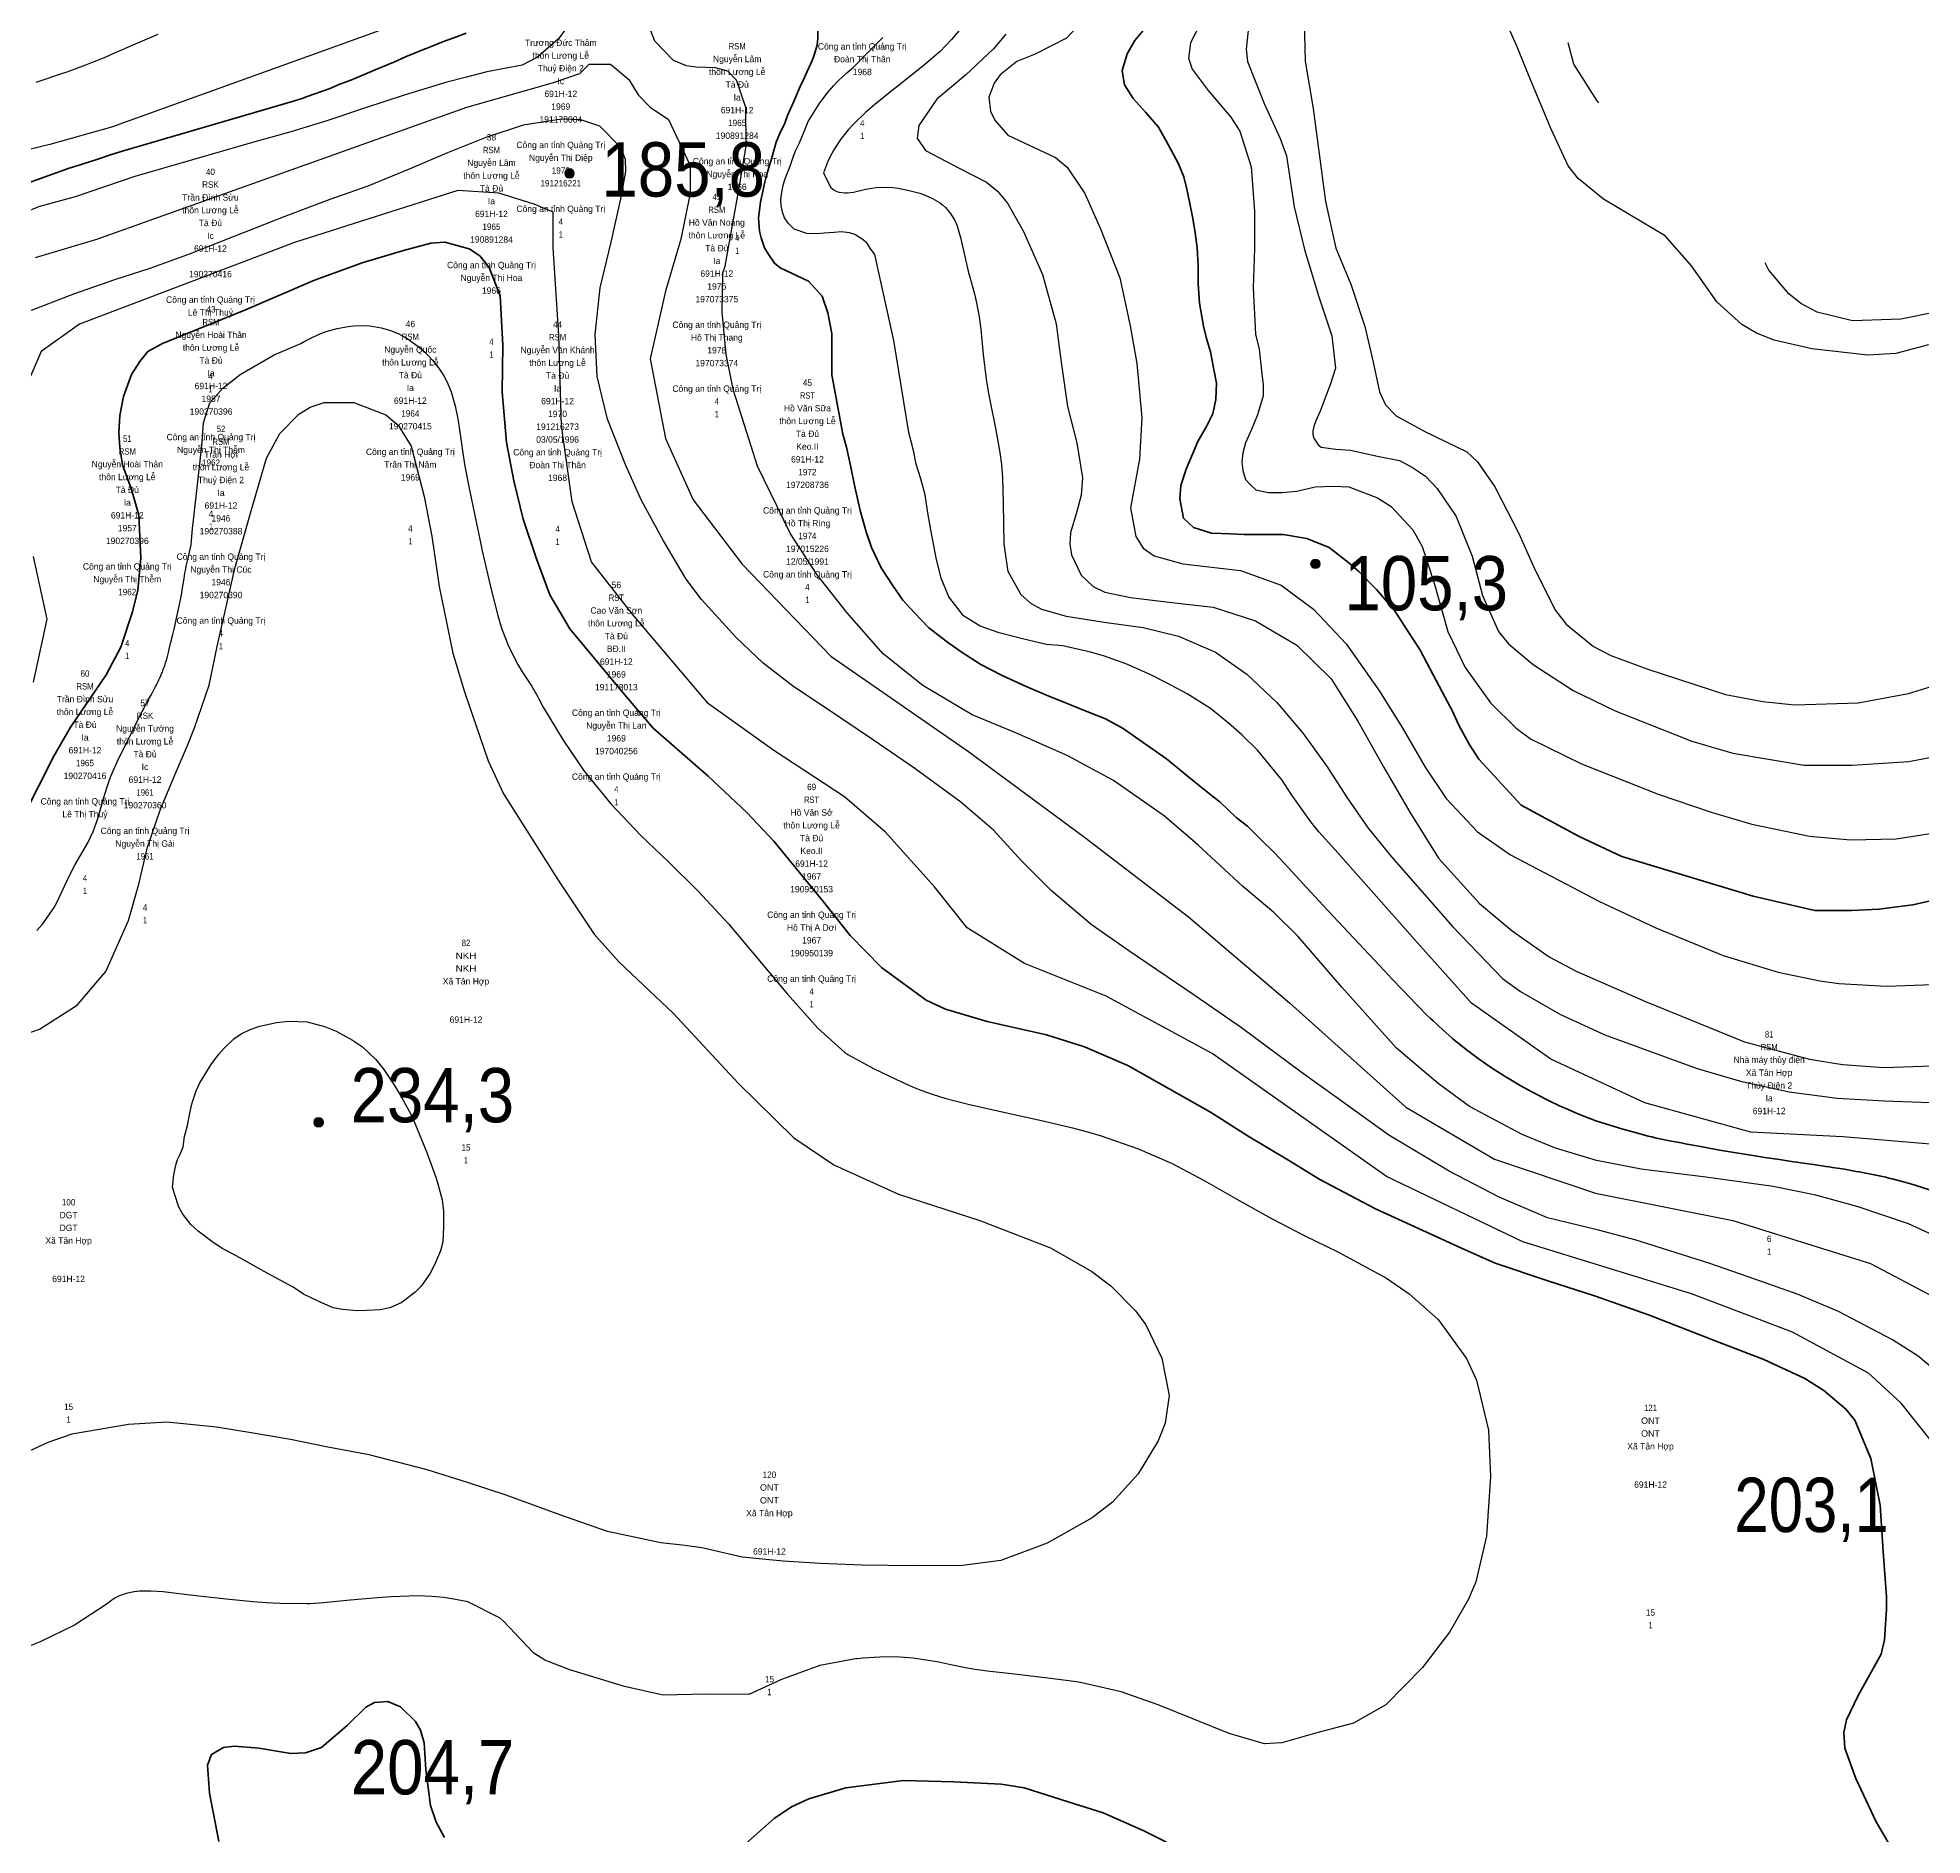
# Model space of a CAD drawing. Header units: metres. Extents: x 549268 to 556659, y 1838059 to 1844558.
# Drawn here: x 555459 to 556049, y 1840632 to 1841195 of the extents above; entities that cross this region are included whole.
import ezdxf
from ezdxf.enums import TextEntityAlignment as Align

# ---------------------------------------------------------------- set-up
doc = ezdxf.new("R2010")
doc.units = ezdxf.units.M
doc.header["$LTSCALE"] = 0.8
for name, color, linetype, lineweight in [('1', 7, 'Continuous', 25), ('2', 7, 'Continuous', 53), ('5', 7, 'Continuous', 13)]:
    doc.layers.add(name, color=color, linetype=linetype, lineweight=lineweight)
doc.layers.add('15', color=7, linetype='Continuous')

msp = doc.modelspace()

# ---------------------------------------------------------------- hatches: boundary and pattern name
at = {"layer": '5'}
for points in [[(555627.22, 1841152.29, 1), (555624.22, 1841152.29, 1)], [(555860.7, 1841030.09, 1), (555857.7, 1841030.09, 1)], [(555548.7, 1840855.3, 1), (555545.7, 1840855.3, 1)]]:
    msp.add_hatch(color=256, dxfattribs=at).paths.add_polyline_path(points)

# ---------------------------------------------------------------- linework, layer by layer
at = {"layer": '1'}
for points in [[(555646.03, 1841219.53), (555642.26, 1841221.19), (555636.37, 1841220.92), (555633.85, 1841219.74), (555631.39, 1841216.98), (555628.91, 1841209.42), (555624.83, 1841197.86), (555622.31, 1841194.36), (555615.72, 1841188.67), (555610.89, 1841186.21), (555599.81, 1841184.07), (555593.09, 1841182.28), (555587.35, 1841180.85), (555573.97, 1841176.81), (555561.92, 1841172.86), (555549.73, 1841168.73), (555538.55, 1841165.35), (555525.82, 1841161.79), (555489.65, 1841151.29), (555470.97, 1841144.99), (555459.52, 1841141.78), (555444.36, 1841135.51)], [(555922.05, 1841192.6), (555912.21, 1841214.57)], [(555855.61, 1841203.94), (555855.99, 1841187.39), (555858.5, 1841172.59), (555860.18, 1841159.94), (555862.37, 1841143.45), (555865.55, 1841128.9), (555870.27, 1841117.64), (555874.68, 1841104.37), (555877.28, 1841093.25), (555879.24, 1841083.97), (555881.15, 1841079.91), (555884.45, 1841076.4), (555893.46, 1841071.47), (555906.62, 1841065.11), (555909.93, 1841061.97), (555915.33, 1841054.23), (555922.87, 1841039.57), (555927.86, 1841028.34), (555934.32, 1841015.49), (555937.72, 1841011.18), (555946.18, 1841004.19), (555951.63, 1841001.36), (555963.21, 1840997.08), (555987.53, 1840989.23), (555999.19, 1840986.97), (556009.14, 1840986.02), (556029.1, 1840986.64), (556044.81, 1840989.48), (556051.63, 1840991.58)], [(555579.29, 1841201.7), (555553.95, 1841192.51), (555482.37, 1841166.72), (555463.08, 1841161.36), (555442.3, 1841156.29)], [(556056.19, 1840818.27), (556044.85, 1840823.53), (556029.11, 1840828.83), (556015.84, 1840832.47), (556002.5, 1840835.22), (555981.38, 1840838.16), (555961.18, 1840840.67), (555947.14, 1840843.34), (555934.38, 1840847.21), (555923.86, 1840851.5), (555907.38, 1840860.25), (555897.59, 1840867.44), (555884.56, 1840878.5), (555867.46, 1840897.57), (555853.68, 1840913.61), (555846.15, 1840920.97), (555836.38, 1840929.19), (555822.35, 1840942.15), (555811.93, 1840951.12), (555796.04, 1840962.3), (555781.72, 1840970.05), (555765.67, 1840977.15), (555751.76, 1840982.86), (555736.28, 1840992), (555723.91, 1841001.97), (555712.54, 1841014.87), (555703.28, 1841026.65), (555694.86, 1841039.52), (555684.56, 1841060.62), (555677.05, 1841084.32), (555674.79, 1841095.6), (555673.46, 1841108.86), (555673.74, 1841121.13), (555674.42, 1841123.26), (555676.5, 1841134.97), (555679.1, 1841149.5), (555681.07, 1841160.87), (555680.9, 1841172.92), (555678.04, 1841181.49), (555675.3, 1841184.29), (555671.42, 1841185.37), (555665.35, 1841185.58), (555662.3, 1841185.98), (555658.3, 1841187.61), (555652.42, 1841193.66), (555650.65, 1841198.26)], [(555784.85, 1841198.35), (555781.26, 1841194.65), (555771.47, 1841189.58), (555765.76, 1841187.28), (555760.57, 1841183.17), (555758.59, 1841180.57), (555757.02, 1841176.19), (555757.53, 1841171.8), (555758.81, 1841168.97), (555762.94, 1841164.24), (555777.86, 1841157.27), (555781.51, 1841154.21), (555787.04, 1841146.04), (555791.87, 1841134.93), (555797.96, 1841119.65), (555801.22, 1841104.56), (555803.34, 1841092.81), (555804.89, 1841075.81), (555804.1, 1841062.83), (555801.36, 1841047.64), (555802.93, 1841038.65), (555805.26, 1841035.04), (555808.76, 1841032.55), (555817.66, 1841030.15), (555835.72, 1841028), (555848.5, 1841023.4), (555858.59, 1841015.93), (555868.83, 1841005.11), (555879.2, 1840990.26), (555886.3, 1840978.9), (555893.55, 1840966.43), (555900.16, 1840956.67), (555909.94, 1840946.22), (555920.27, 1840939.06), (555948.05, 1840924.45), (555965.72, 1840916.18), (555986.77, 1840907.52), (556004.07, 1840902.25), (556017.11, 1840899.58), (556022.99, 1840898.71), (556037.89, 1840897.89), (556052.43, 1840898.39)], [(555825.1, 1841202.85), (555820.07, 1841193.16), (555819.47, 1841188.39), (555820.64, 1841184.89), (555825.57, 1841178.29), (555832.7, 1841169.94), (555835.52, 1841165.48), (555839.1, 1841154.35), (555840.1, 1841140.49), (555840.1, 1841128.88), (555839.66, 1841116.37), (555840.46, 1841101.93), (555841.63, 1841097.33), (555842.39, 1841089.61), (555842.85, 1841086.17), (555842.85, 1841082.72), (555841.01, 1841076.74), (555839.18, 1841072.15), (555837.35, 1841068.01), (555836.43, 1841064.79), (555836.2, 1841062.03), (555836.43, 1841059.28), (555837.35, 1841056.52), (555838.72, 1841054.91), (555840.55, 1841053.3), (555844.45, 1841052.38), (555848.81, 1841052.38), (555853.39, 1841052.84), (555859.12, 1841054.22), (555864.85, 1841054.45), (555869.66, 1841054.22), (555878.58, 1841050.75), (555882.87, 1841048.09), (555889.7, 1841040.76), (555892.58, 1841035.49), (555896.4, 1841024.02), (555900.64, 1841008.92), (555906.06, 1840997.61), (555913.95, 1840986.62), (555921.98, 1840978.64), (555926.51, 1840975.28), (555942.51, 1840967.47), (555966.48, 1840958), (555983.02, 1840952.35), (555995.8, 1840948.59), (556013.85, 1840944.83), (556026.63, 1840943.7), (556040.92, 1840944.04), (556053.72, 1840946)], [(555838.33, 1841199.05), (555837.56, 1841191.21), (555837.93, 1841187.35), (555843.18, 1841174.19), (555848.13, 1841163.24), (555850.11, 1841157.77), (555852.5, 1841141.86), (555855.82, 1841128.45), (555860.3, 1841113.66), (555864.3, 1841101.46), (555865.43, 1841091.37), (555863.92, 1841086.44), (555860.72, 1841077.89), (555859.35, 1841074.9), (555858.66, 1841073.07), (555858.43, 1841071.69), (555858.43, 1841070.54), (555858.66, 1841069.39), (555860.04, 1841067.32), (555860.95, 1841066.63), (555865.54, 1841065.94), (555870.12, 1841065.71), (555878.14, 1841063.87), (555885.48, 1841062.49), (555889.6, 1841060.2), (555893.63, 1841057.51), (555897.34, 1841053.65), (555903.28, 1841044.94), (555908.29, 1841032.45), (555911.46, 1841020.15), (555916.45, 1841008.92), (555919.62, 1841005.1), (555927.33, 1840998.61), (555939.88, 1840990.48), (555953.04, 1840984.12), (555977.01, 1840974.55), (555989.79, 1840970.79), (556012.17, 1840967.07), (556027.22, 1840967.07), (556044.9, 1840968.2), (556056.37, 1840970.44)], [(555458.85, 1841180.83), (555467.74, 1841183.89), (555468.14, 1841184.02), (555469.38, 1841184.43), (555470.2, 1841184.72), (555471.85, 1841185.31), (555472.67, 1841185.61), (555474.3, 1841186.23), (555475.92, 1841186.87), (555477, 1841187.31), (555479.15, 1841188.2), (555480.35, 1841188.71), (555482.74, 1841189.75), (555487.53, 1841191.84), (555489.93, 1841192.87), (555496.98, 1841195.82)], [(555995.49, 1840852.21), (555962.29, 1840861.43), (555932.84, 1840875.11), (555908.01, 1840892.6), (555891.99, 1840910.55), (555865.37, 1840940.59), (555860.28, 1840946.21), (555857.77, 1840949.37), (555851.58, 1840958.06), (555848.76, 1840962.44), (555841.08, 1840971.78), (555836.11, 1840976.57), (555831.99, 1840980.22), (555826.35, 1840984.79), (555819.02, 1840989.41), (555812.54, 1840992.89), (555807.9, 1840995.21), (555800.17, 1840998.66), (555792.82, 1841001.32), (555788.75, 1841002.46), (555780.1, 1841004.39), (555775.01, 1841004.83), (555767.49, 1841006.63), (555760.25, 1841008.47), (555754.23, 1841010.61), (555749.05, 1841013.84), (555744.48, 1841019.81), (555742.03, 1841025.64), (555740.48, 1841032.01), (555738.77, 1841040.73), (555737.92, 1841046.07), (555737.03, 1841051.69), (555735.67, 1841056.69), (555734.22, 1841061.25), (555733.37, 1841065.61), (555731.93, 1841071.16), (555727.24, 1841100.01), (555721.3, 1841126.93), (555719.87, 1841128.88), (555718.8, 1841130.56), (555717.31, 1841131.71), (555715.08, 1841133.17), (555713.36, 1841133.66), (555710.71, 1841134.04), (555708.53, 1841133.77), (555705.47, 1841133.62), (555703.21, 1841133.42), (555700.04, 1841133.5), (555696.01, 1841134.81), (555694.12, 1841136.7), (555693.04, 1841138.38), (555692.34, 1841140.19), (555692, 1841142.27), (555691.85, 1841144.07), (555692.04, 1841145.75), (555692.55, 1841148.58), (555693.11, 1841150.38), (555694.2, 1841153.04), (555694.8, 1841154.54), (555695.78, 1841157.42), (555696.41, 1841159.32), (555697.68, 1841161.84), (555698.4, 1841163.67), (555699.55, 1841166.42), (555700.47, 1841168.51), (555702.5, 1841171.84), (555704.07, 1841174.4), (555705.23, 1841175.89), (555706.38, 1841177.37), (555708.31, 1841179.67), (555709.84, 1841181.28), (555712.52, 1841183.82), (555714.59, 1841185.58), (555718.02, 1841189.09), (555721.8, 1841192.88), (555723.76, 1841194.86)], [(555747.64, 1841196.97), (555745.27, 1841194.19), (555741.69, 1841190.49), (555739.79, 1841188.74), (555736.8, 1841186.24), (555728.05, 1841179.33), (555727.21, 1841178.66), (555721.31, 1841173.84), (555718.42, 1841171.33), (555714.68, 1841167.79), (555712.93, 1841165.91), (555710.53, 1841162.92), (555708.45, 1841159.67), (555707.25, 1841157.37), (555706.52, 1841155.79), (555705.25, 1841152.5), (555707.44, 1841147.95), (555708.23, 1841147.29), (555709.35, 1841146.67), (555710.15, 1841146.42), (555711.86, 1841146.21), (555712.75, 1841146.24), (555714.61, 1841146.47), (555718.45, 1841147.31), (555720.36, 1841147.69), (555721.71, 1841147.88), (555724.35, 1841148.02), (555726.92, 1841147.88), (555728.62, 1841147.66), (555732.02, 1841146.98), (555735.37, 1841146.06), (555737.01, 1841145.49), (555739.36, 1841144.46), (555741.51, 1841143.19), (555742.49, 1841142.45), (555743.4, 1841141.61), (555744.99, 1841139.71), (555746.29, 1841137.51)], [(555762.24, 1841195.91), (555758.39, 1841191.25), (555749.67, 1841183.05), (555740.74, 1841175.57), (555735.02, 1841167.3), (555734.53, 1841163.27), (555737.1, 1841159.47), (555747.66, 1841153.96), (555756.22, 1841149.54), (555759.67, 1841146.74), (555762.78, 1841142.99), (555767.78, 1841134.11), (555773.77, 1841120.64), (555778.04, 1841105.26)], [(556051.05, 1841098.62), (556040.84, 1841095.92), (556032.1, 1841095.41), (556014.52, 1841097.43), (556002.76, 1841100.11), (555997.22, 1841102.32), (555992.66, 1841104.99), (555984.82, 1841112.1), (555976.92, 1841123.39), (555968.65, 1841132.8), (555949.31, 1841144.22), (555941.39, 1841150.68), (555938.27, 1841154.64), (555932.97, 1841166.11), (555926.56, 1841181.32), (555922.05, 1841192.6)], [(555947.9, 1841174.36), (555947.35, 1841175.01), (555940.09, 1841186.5), (555938.29, 1841193.11)], [(555458.6, 1841125.97), (555477.75, 1841131.73), (555593.57, 1841173.01), (555620.38, 1841180.69), (555628.99, 1841183.57), (555631.86, 1841186.45), (555638.57, 1841186.45), (555644.31, 1841181.65), (555647.18, 1841176.85), (555651.01, 1841173.01), (555656.75, 1841169.17), (555663.45, 1841154.77), (555663.45, 1841146.13), (555660.58, 1841131.73), (555655.8, 1841115.41), (555651.01, 1841094.29), (555655.8, 1841069.33), (555664.41, 1841050.13), (555679.73, 1841029.97), (555707.49, 1841001.17), (555750.57, 1840971.41), (555786.94, 1840944.53), (555819.49, 1840919.58), (555851.08, 1840892.7), (555887.45, 1840860.05), (555915.22, 1840843.73), (555946.81, 1840833.17), (555989.88, 1840824.53), (556032.96, 1840811.09), (556053.06, 1840800.53)], [(556061.64, 1840770.59), (556047.87, 1840782.11), (556039.83, 1840787.28), (556022.88, 1840796.07), (556010.31, 1840801.37), (555996.73, 1840806.21), (555982.61, 1840811.16), (555959.6, 1840818.47), (555947.8, 1840821.56), (555931.86, 1840825.43), (555916.7, 1840831.85), (555901, 1840839.98), (555882.12, 1840851.27), (555865.83, 1840863.03), (555854.73, 1840870.96), (555836.09, 1840884.92), (555821.58, 1840894.94), (555800.81, 1840909.02), (555788.97, 1840917.22), (555776.52, 1840927.82), (555767.19, 1840937.18), (555758.38, 1840946.78), (555748.24, 1840955.52), (555733.85, 1840966.08), (555720.89, 1840974.86), (555710.6, 1840981.82), (555695.56, 1840991.96), (555686.31, 1840999.04), (555677.84, 1841007.08), (555667, 1841018.91), (555662.22, 1841025.31), (555655.12, 1841037.28), (555648.25, 1841049.92), (555643.32, 1841060.9), (555637.57, 1841075.33), (555634.39, 1841088.74), (555633.78, 1841101.84), (555635.34, 1841116.48), (555638.75, 1841130.79), (555641.99, 1841145.24), (555643.4, 1841152.96), (555643.25, 1841156.61), (555641.82, 1841160.45), (555635.24, 1841167.05), (555629.23, 1841169.05), (555623.21, 1841169.25), (555611.21, 1841167.35), (555599.54, 1841163.52), (555587.52, 1841158.7), (555575.54, 1841153.57), (555562.62, 1841148.33), (555550.68, 1841144.15), (555536.58, 1841138.83), (555520.95, 1841132.61), (555506.97, 1841127.07), (555494.35, 1841122.57), (555483.28, 1841118.98), (555470.48, 1841114.49), (555455.38, 1841108.63)], [(555793.67, 1840894.78), (555768.1, 1840905.04), (555750.2, 1840916.15), (555739.97, 1840928.97), (555724.63, 1840946.07), (555711.84, 1840957.18), (555689.68, 1840971.71), (555669.23, 1840986.24), (555645.36, 1841014.45), (555632.57, 1841030.69), (555626.61, 1841049.5), (555623.2, 1841073.43), (555622.34, 1841101.64), (555620.64, 1841128.99), (555620.65, 1841140.11), (555614.68, 1841142.67), (555603.6, 1841146.09), (555590.82, 1841146.95), (555539.67, 1841130.71), (555472.33, 1841105.06), (555460.4, 1841096.52), (555456.99, 1841088.82)], [(555746.29, 1841137.51), (555747.01, 1841135.89), (555747.42, 1841134.73), (555748.12, 1841132.27), (555750.47, 1841121.73), (555750.94, 1841120.25), (555752.49, 1841114.6), (555753.12, 1841111.74), (555753.9, 1841107.42), (555754.43, 1841103.5), (555755.24, 1841095.63), (555756.15, 1841087.91), (555756.74, 1841084.07), (555757.45, 1841080.23), (555759.05, 1841072.57), (555760.45, 1841064.99), (555760.94, 1841061.17), (555761.24, 1841057.17), (555761.45, 1841049.12), (555761.62, 1841036.36), (555762.77, 1841028.32), (555762.92, 1841027.76), (555766.94, 1841020.54), (555770.04, 1841017.78), (555773.49, 1841015.89), (555781.14, 1841013.7), (555793.08, 1841011.83), (555805.23, 1841010.18), (555816.36, 1841007.5), (555827.88, 1841002.48), (555837.68, 1840995.56), (555847.1, 1840986.69), (555847.84, 1840985.9), (555855.36, 1840977.04), (555862.83, 1840966.61), (555869.15, 1840956.84), (555875.73, 1840947.32), (555882.95, 1840938.42), (555902.24, 1840916.52), (555917.73, 1840900.37), (555923.39, 1840896.2), (555935.7, 1840889.19), (555949.72, 1840882.69), (555978.65, 1840872.15), (555992.18, 1840868.22), (556007.47, 1840864.81), (556022.53, 1840862.91), (556037.3, 1840862.06), (556051.75, 1840861.53)], [(556125.53, 1841134.17), (556112.56, 1841131.75), (556096.4, 1841128.07), (556083.41, 1841122.71), (556073.12, 1841117.99), (556059.24, 1841110.83), (556053.81, 1841108.93), (556042.45, 1841106.64), (556027.27, 1841106.16), (556016.18, 1841108.91), (556011.16, 1841111.58), (556007.37, 1841114.59), (556001.11, 1841122), (555999.99, 1841124.26)], [(555490.08, 1840980.18), (555493.86, 1840987.55), (555494.67, 1840988.91), (555495.07, 1840989.6), (555495.65, 1840990.64), (555496.2, 1840991.68), (555496.47, 1840992.21), (555496.99, 1840993.26), (555497.24, 1840993.79), (555497.61, 1840994.6), (555498.07, 1840995.68), (555498.29, 1840996.22), (555498.6, 1840997.04), (555499.04, 1840998.28), (555499.3, 1840999.08), (555499.46, 1840999.61), (555499.77, 1841000.68), (555500.19, 1841002.3), (555500.46, 1841003.39), (555500.98, 1841005.57), (555501.58, 1841008.02), (555501.9, 1841009.24), (555502.01, 1841009.64), (555504.31, 1841020.29), (555504.51, 1841021.84), (555504.61, 1841022.61), (555504.79, 1841023.76), (555505.07, 1841025.49), (555505.38, 1841027.21), (555505.54, 1841028.06), (555505.9, 1841029.77), (555506.09, 1841030.62), (555506.38, 1841031.9), (555506.51, 1841032.44), (555507.33, 1841036.02), (555507.71, 1841041.19), (555508.03, 1841043.75), (555510.63, 1841067.08), (555511.2, 1841074.22), (555513.19, 1841080.52), (555517.19, 1841085.09), (555522.6, 1841089.38), (555533.3, 1841095.55), (555541.67, 1841099.03), (555542.89, 1841099.76), (555545.35, 1841101.07), (555547.87, 1841102.16), (555549.57, 1841102.78), (555553.06, 1841103.76), (555556.4, 1841104.37), (555558.09, 1841104.55), (555560.65, 1841104.65), (555563.21, 1841104.54), (555564.49, 1841104.39), (555566.81, 1841103.97), (555567.95, 1841103.68), (555569.65, 1841103.16), (555572.1, 1841102.16), (555574.43, 1841100.92), (555575.53, 1841100.21), (555576.07, 1841099.83), (555578.23, 1841098.21), (555580.4, 1841096.34), (555581.41, 1841095.37), (555582.84, 1841093.86), (555584.76, 1841091.48), (555586.4, 1841088.93), (555587.12, 1841087.6), (555587.69, 1841086.4), (555588.67, 1841083.9), (555589.47, 1841081.32), (555589.93, 1841079.56), (555590.66, 1841076.01), (555591.08, 1841073.49), (555591.79, 1841068.46), (555592.32, 1841064.69), (555592.97, 1841060.69), (555594.51, 1841052.71), (555597.03, 1841040.79), (555597.13, 1841040.32), (555598.38, 1841034.19), (555601.2, 1841022.02), (555603.25, 1841013.96), (555604.48, 1841009.98), (555605.75, 1841006.51), (555606.47, 1841004.8), (555607.63, 1841002.27), (555609.58, 1840998.6), (555610.95, 1840996.34), (555613.8, 1840991.89), (555615.8, 1840988.48), (555616.14, 1840987.84), (555617.53, 1840985.22), (555623.75, 1840974.87), (555630.29, 1840965.2), (555638.66, 1840954.97), (555648.05, 1840945.03), (555656.8, 1840936.69), (555665.94, 1840927.8), (555675.53, 1840917.43), (555683.11, 1840908.36)], [(555778.04, 1841105.26), (555779.54, 1841093.98), (555781.63, 1841079.29), (555784.54, 1841067.93), (555786.27, 1841057.03), (555785.87, 1841051.6), (555784.48, 1841046.52), (555782.57, 1841039.75), (555782.3, 1841036.3), (555782.81, 1841032.9), (555785.91, 1841026.58), (555789.66, 1841023), (555793.27, 1841021.21), (555801.31, 1841019.52), (555814.24, 1841018.01), (555827.17, 1841016.51), (555840.47, 1841012.26), (555853.37, 1841004.6), (555864.13, 1840994.14), (555872.47, 1840980.84), (555880.53, 1840966.52), (555888.71, 1840952.36), (555897.74, 1840938.03), (555910.54, 1840923.78), (555920.77, 1840915.21), (555932.34, 1840907.09), (555940.77, 1840902.61), (555962.53, 1840893.16), (555993.48, 1840880.54), (556013.8, 1840875.05), (556024.18, 1840873.41), (556037.14, 1840872.43), (556058.56, 1840873.18)], [(555447.86, 1840880.25), (555459.89, 1840884.51), (555471.68, 1840891.99), (555480.59, 1840902.53), (555487.73, 1840918.45), (555490.89, 1840929.85), (555493.66, 1840941.38), (555497.71, 1840953.27), (555502.64, 1840964.99), (555506.12, 1840973.28), (555508.34, 1840978.82), (555512.97, 1840992.12), (555515.47, 1841004.19), (555520.97, 1841028.65), (555525.86, 1841045.97), (555530.87, 1841063.12), (555535.06, 1841070.87), (555540.98, 1841076.97), (555544.59, 1841079.12), (555548.93, 1841080.54), (555558.23, 1841080.62), (555568.19, 1841076.78), (555572.15, 1841073.46), (555576.22, 1841066.93), (555580.25, 1841051.22), (555582.68, 1841038.8), (555584.96, 1841023.02), (555589.22, 1841002.17), (555592.85, 1840990.06), (555600.31, 1840968.44), (555605.04, 1840958.11), (555622.14, 1840931.11), (555633.42, 1840914.22), (555641.17, 1840905.53), (555658.23, 1840889.38), (555678.53, 1840867.6), (555695.94, 1840850.5), (555708.51, 1840842.03), (555728.74, 1840832.82), (555754.16, 1840824.54), (555776.25, 1840816.07), (555789.24, 1840808.64), (555795.2, 1840804.08), (555802.87, 1840796.3), (555806.07, 1840791.89), (555811.1, 1840781.53), (555813.46, 1840769.81), (555812.16, 1840761.17), (555810.01, 1840755.59), (555803.67, 1840745.28), (555795.66, 1840736.46), (555789.36, 1840731.55), (555775.24, 1840723.62), (555760.7, 1840718.13), (555748.7, 1840716.62), (555733.39, 1840716.5), (555717.36, 1840716.69), (555704.3, 1840717.26), (555692.56, 1840717.99), (555679.81, 1840719.16), (555667.11, 1840722.15), (555661.95, 1840722.89), (555654.31, 1840723.69), (555637.62, 1840727.2), (555623.01, 1840732.32), (555605.95, 1840738.65), (555593.79, 1840742.57), (555581.15, 1840746.52), (555563.06, 1840751.27), (555550.05, 1840753.65), (555538.38, 1840756.01), (555526.77, 1840758), (555515.25, 1840759.91), (555499.72, 1840761.45), (555487.68, 1840760.69), (555470.01, 1840757.68), (555462.41, 1840755.15), (555447.83, 1840748.27)], [(555457.84, 1841032.41), (555462.11, 1841012.75), (555457.84, 1840993.09)], [(555458.98, 1840915.29), (555460.75, 1840917.36), (555461.86, 1840918.8), (555463.94, 1840921.77), (555464.65, 1840922.89), (555466.02, 1840925.64), (555469.26, 1840932.56), (555471.02, 1840935.95), (555474.94, 1840942.81), (555476.65, 1840946.34), (555477.98, 1840950.04), (555480.15, 1840957.67), (555481.34, 1840961.28), (555482.22, 1840963.66), (555484.21, 1840968.31), (555489.58, 1840979.12), (555490.08, 1840980.18)], [(555683.11, 1840908.36), (555694, 1840895.4), (555703.43, 1840884.75), (555711.9, 1840877.11), (555712.85, 1840876.55), (555717.41, 1840874.02), (555720.92, 1840872.15), (555728.07, 1840868.67), (555733.1, 1840866.43), (555735.65, 1840865.39), (555739.53, 1840863.98), (555743.15, 1840862.87), (555750.51, 1840861), (555762.09, 1840858.4), (555774.37, 1840855.64), (555783.11, 1840853.56), (555787.46, 1840852.43), (555789.27, 1840851.93), (555792.13, 1840851.09), (555803.49, 1840847.14), (555814.1, 1840842.57), (555824.41, 1840837.11), (555835.37, 1840830.8), (555845.45, 1840825.24), (555855.89, 1840819.83), (555866.24, 1840814.82), (555881.44, 1840806.51), (555888.53, 1840801.6), (555897.62, 1840793.62), (555906.45, 1840781.34), (555909.57, 1840774.62), (555913.38, 1840758.94), (555913.97, 1840744.41), (555912.73, 1840725.79), (555909.38, 1840711.49), (555907.09, 1840706.03), (555901.12, 1840695.77), (555892.74, 1840684.65), (555881.22, 1840672.96), (555871.13, 1840667.3), (555859.68, 1840664.21), (555848.71, 1840661.15), (555843.26, 1840660.76), (555832.17, 1840664.01), (555821.3, 1840668.39), (555809.93, 1840672.99), (555798.41, 1840677.07), (555786.13, 1840679.93), (555784.37, 1840680.21), (555775.43, 1840681.38), (555764.08, 1840682.68), (555756.5, 1840683.5), (555752.72, 1840684.03), (555750.17, 1840684.48), (555745.09, 1840685.52), (555741.27, 1840686.31), (555735.96, 1840687.23), (555733.29, 1840687.58), (555729.27, 1840687.91), (555725.39, 1840687.99), (555722.81, 1840687.93), (555717.65, 1840687.6), (555715.78, 1840687.42), (555715.27, 1840687.36), (555704.08, 1840685.28), (555692.12, 1840680.95), (555681.83, 1840676.22), (555668.3, 1840676.3), (555655.04, 1840676.05), (555642.91, 1840678.75), (555625.79, 1840683.91), (555617.97, 1840686.95), (555614.52, 1840689.14), (555604.99, 1840699.29), (555604.02, 1840700.13), (555593.93, 1840705.23), (555588.91, 1840706.19), (555586.39, 1840706.55), (555582.59, 1840706.91), (555578.38, 1840707.06), (555575.57, 1840707.05), (555569.94, 1840706.82), (555565.65, 1840706.53), (555557.09, 1840705.75), (555548.75, 1840704.9), (555544.57, 1840704.63), (555544.09, 1840704.61), (555543.63, 1840704.59), (555535.04, 1840704.67), (555530.75, 1840704.89), (555526.6, 1840705.22), (555518.3, 1840706.07), (555506.03, 1840707.39), (555498.51, 1840708.36), (555494.67, 1840708.62), (555491.18, 1840708.56), (555489.44, 1840708.38), (555486.92, 1840707.85), (555484.53, 1840706.96), (555483.42, 1840706.36), (555482.44, 1840705.71)], [(556052.79, 1840754.6), (556042.56, 1840767.42), (556032.33, 1840776.82), (556008.47, 1840789.64), (555976.93, 1840801.61), (555924.08, 1840817.85), (555881.46, 1840838.37), (555826.91, 1840876.83), (555793.67, 1840894.78)], [(556052.92, 1840848.33), (556024.28, 1840850.81), (555995.49, 1840852.21)], [(555482.44, 1840705.71), (555481.06, 1840704.57), (555470.8, 1840697.91), (555460.07, 1840692.67), (555447.48, 1840687.69), (555436.28, 1840684.61), (555421.72, 1840683.81), (555413.8, 1840682.4), (555410.25, 1840680.76), (555407.11, 1840678.21), (555402.42, 1840671.36), (555398.33, 1840658.83), (555397.97, 1840657.11), (555397.49, 1840654.59), (555395.73, 1840643.33), (555394.77, 1840635.68), (555394.39, 1840631.84)]]:
    msp.add_lwpolyline(points, dxfattribs=at)
msp.add_lwpolyline([(555504.76, 1840847.62), (555505.19, 1840850.82), (555506.16, 1840854.29), (555507.01, 1840858.7), (555507.6, 1840861.45), (555508.92, 1840865.15), (555510.01, 1840867.68), (555512.21, 1840871.22), (555513.55, 1840873.4), (555515.99, 1840876.59), (555517.64, 1840878.52), (555520.69, 1840881.41), (555522.95, 1840883.04), (555525.83, 1840884.38), (555528.84, 1840885.45), (555534.04, 1840886.52), (555537.89, 1840886.93), (555543.64, 1840886.74), (555549.09, 1840885.27), (555552.71, 1840883.84), (555557.77, 1840880.98), (555560.9, 1840878.92), (555565.14, 1840875), (555567.57, 1840871.79), (555571, 1840866.81), (555573.11, 1840863.17), (555576.13, 1840857.66), (555577.05, 1840855.78), (555579.45, 1840849.9), (555581.04, 1840845.81), (555584.01, 1840837.81), (555584.53, 1840836.07), (555585.87, 1840831), (555586.24, 1840827.52), (555586.32, 1840822.56), (555586.09, 1840817.86), (555585.31, 1840815.08), (555583.5, 1840810.74), (555581.97, 1840807.87), (555579.34, 1840803.99), (555577.39, 1840802.11), (555574.19, 1840799.68), (555573.05, 1840798.86), (555569.45, 1840797.24), (555566.48, 1840796.65), (555562.22, 1840796.37), (555559.28, 1840796.27), (555554.73, 1840796.71), (555551.8, 1840797.28), (555547.24, 1840799.25), (555542.45, 1840801.57), (555539.21, 1840803.72), (555533.86, 1840806.63), (555530.16, 1840808.62), (555524.39, 1840811.86), (555520.47, 1840814.02), (555516.99, 1840815.84), (555513.74, 1840817.99), (555509.5, 1840821.24), (555507.22, 1840823.33), (555504.68, 1840826.61), (555503.44, 1840828.74), (555502.17, 1840832.58), (555501.47, 1840834.97), (555501.91, 1840838.84), (555502.56, 1840841.89), (555503.08, 1840843.67), (555503.82, 1840845.3)], close=True, dxfattribs=at)
at = {"layer": '2'}
for points in [[(555593.4, 1841196.21), (555589.56, 1841194.7), (555586.31, 1841193.59), (555582.78, 1841192.12), (555579.55, 1841190.85), (555574.44, 1841188.79), (555570.71, 1841187.06), (555564.93, 1841184.68), (555561.25, 1841183.19), (555557.28, 1841181.51), (555553.89, 1841180.22), (555550.52, 1841178.77), (555543.57, 1841176.32), (555541.76, 1841175.62), (555536.13, 1841173.97), (555485.41, 1841159.18), (555481.75, 1841157.95), (555478.11, 1841156.75), (555477.12, 1841156.43), (555476.13, 1841156.11), (555472.6, 1841155.01), (555469.18, 1841153.96), (555420.73, 1841136.52)], [(555953.41, 1840853.77), (555950, 1840854.8), (555946.66, 1840855.91), (555945.71, 1840856.26), (555944.75, 1840856.62), (555941.15, 1840858.05), (555937.53, 1840859.61), (555936.54, 1840860.06), (555935.56, 1840860.51), (555932.1, 1840862.18), (555928.67, 1840863.94), (555927.71, 1840864.45), (555926.75, 1840864.96), (555923.26, 1840866.87), (555919.8, 1840868.87), (555918.86, 1840869.44), (555917.93, 1840870.02), (555914.63, 1840872.14), (555911.45, 1840874.32), (555910.59, 1840874.94), (555909.74, 1840875.55), (555906.74, 1840877.8), (555903.78, 1840880.16), (555902.95, 1840880.85), (555902.12, 1840881.55), (555899.09, 1840884.2), (555896.02, 1840887.02), (555895.17, 1840887.83), (555894.31, 1840888.66), (555891.23, 1840891.76), (555888.1, 1840895), (555887.23, 1840895.92), (555886.35, 1840896.84), (555883.14, 1840900.23), (555880.79, 1840902.73), (555861.66, 1840923.17), (555855.3, 1840930.02), (555850.72, 1840935), (555846.33, 1840939.6), (555841.98, 1840943.92), (555837.94, 1840948), (555834.36, 1840950.74), (555829.39, 1840955.54), (555825.5, 1840958.52), (555819.54, 1840963.32), (555812.62, 1840969.12), (555806, 1840973.69), (555799.06, 1840978.51), (555793.48, 1840981.55), (555788.17, 1840983.64), (555779.73, 1840987.13), (555775.75, 1840988.7), (555768.64, 1840991.68), (555761.18, 1840995.16), (555754.43, 1840998.6), (555748.31, 1841002.55), (555743.99, 1841005.61), (555738.23, 1841010.02), (555733.68, 1841014.74), (555730.07, 1841018.73), (555726.98, 1841023.08), (555723.27, 1841028.88), (555720.2, 1841035.19), (555718.56, 1841040.15), (555716.7, 1841046.76), (555715.01, 1841054.23), (555713.71, 1841060.91), (555712.39, 1841066.61), (555711.29, 1841070.66), (555707.84, 1841089.2), (555707.84, 1841095.68), (555707.84, 1841102.17), (555706.55, 1841108.65), (555704.83, 1841113.84), (555700.52, 1841118.59), (555691.68, 1841122.74), (555689.85, 1841124.17), (555687.9, 1841127.08), (555686.72, 1841128.99), (555685.69, 1841132.17), (555685.19, 1841134.24), (555684.84, 1841138.3), (555685.46, 1841143.43), (555686.25, 1841146.6), (555686.62, 1841148.7), (555687.14, 1841150.82), (555688.15, 1841154.1), (555688.81, 1841156.39), (555689.47, 1841158.69), (555690.46, 1841162.12), (555691.41, 1841164.61), (555693.11, 1841168.06), (555693.93, 1841170.37), (555695.84, 1841174.63), (555697.92, 1841179.47), (555699.16, 1841182.15), (555700.03, 1841184), (555701.32, 1841186.92), (555702.25, 1841189.01), (555703.23, 1841192.45), (555703.45, 1841194.52)], [(555703.45, 1841194.52), (555703.48, 1841197.45)], [(555805.79, 1841197.63), (555802.66, 1841193.86), (555800.26, 1841189.76), (555798.72, 1841184.52), (555799.46, 1841180), (555802.12, 1841175.74), (555806.04, 1841171.5), (555810.04, 1841166.72), (555813.12, 1841161.39), (555816.32, 1841155.24), (555817.96, 1841151.26), (555818.9, 1841147.33), (555819.92, 1841142.85), (555820.81, 1841138.21), (555821.55, 1841133.69), (555822.17, 1841129.02), (555822.51, 1841123.33), (555822.53, 1841117.88), (555822.94, 1841111.64), (555824.17, 1841104.52), (555825.11, 1841100.59), (555826.36, 1841096.42), (555827.36, 1841090.96), (555828.22, 1841086.6), (555828.06, 1841081.54), (555827.11, 1841077.08), (555825.23, 1841073.33), (555822.39, 1841068.34), (555820.67, 1841064.47), (555818.78, 1841059.74), (555817.08, 1841054.62), (555816.8, 1841050.39), (555817.88, 1841044.38), (555821.07, 1841041.44), (555826.62, 1841039.66), (555832.66, 1841039.48), (555836.74, 1841039.32), (555843.6, 1841039.26), (555849.05, 1841039.28), (555856.49, 1841038.03), (555863.44, 1841035.18), (555869.67, 1841030.41), (555872.82, 1841027.75), (555878.34, 1841022.04), (555883.96, 1841015.52), (555888.36, 1841008.69), (555891.88, 1841003.28), (555894.11, 1840999.1), (555898.81, 1840990.07), (555901.97, 1840984.19), (555904.12, 1840979.58), (555907.27, 1840973.71), (555910.29, 1840968.93), (555923.54, 1840954.56), (555941.76, 1840944.76), (555955.09, 1840938.52), (555996.2, 1840926.05), (556015.54, 1840921.59), (556027.1, 1840921.59), (556035.54, 1840922.03)], [(555454.92, 1840951.32), (555464.33, 1840969.92), (555469.5, 1840979), (555480.75, 1840995.38), (555485.35, 1841004.02), (555488.95, 1841015.03), (555490.66, 1841021.89), (555491.52, 1841031.9), (555490.95, 1841045.34), (555488.67, 1841053.35), (555485.82, 1841061.07), (555484.96, 1841066.5), (555484.68, 1841071.08), (555484.96, 1841076.51), (555486.1, 1841082.52), (555488.67, 1841089.38), (555491.24, 1841093.38), (555493.8, 1841096.53), (555498.36, 1841099.1), (555524.35, 1841109.6), (555545.95, 1841118.83), (555561.15, 1841124.37), (555573.82, 1841128.15), (555582.37, 1841130.44), (555586.74, 1841130.73), (555594.36, 1841128.67), (555597.61, 1841126.45), (555600.63, 1841122.86), (555604.04, 1841113.94), (555604.85, 1841098.5), (555604.68, 1841083.97), (555606.02, 1841068.12), (555608.28, 1841056.11), (555611.21, 1841044.1), (555615.41, 1841031.66), (555619.55, 1841020.38), (555625.79, 1841009.8), (555641.79, 1840990.57), (555651.92, 1840978.65), (555669.1, 1840963.64), (555681.28, 1840952.31), (555689.63, 1840943.33), (555705.19, 1840924.3), (555713.58, 1840913.78), (555723.33, 1840903.76), (555737.33, 1840893.51), (555743.44, 1840890.7), (555756.4, 1840886.82), (555775.01, 1840882.72), (555786.88, 1840878.93), (555800.51, 1840873.09), (555826.34, 1840858.47), (555838.1, 1840850.96), (555850.55, 1840843.53), (555860.57, 1840837.42), (555877.98, 1840828.25), (555904.9, 1840815.92), (555915.46, 1840811.27), (555931.94, 1840805.7), (555946.56, 1840800.98), (555963.43, 1840795.1), (555985.65, 1840786.39), (555999.56, 1840781.12), (556012.34, 1840775.11), (556018.36, 1840771.34), (556025.23, 1840765.54), (556028.01, 1840762.08), (556033.07, 1840750.12), (556035.96, 1840735.49), (556036.85, 1840721), (556037.95, 1840706.77), (556037.91, 1840702.9), (556037.28, 1840693.39), (556036.22, 1840688.85), (556029.1, 1840675.9), (556025.37, 1840668.29), (556024.55, 1840664.32), (556024.9, 1840659.48), (556028.29, 1840649.89), (556034.66, 1840636.37), (556040.5, 1840626.32)], [(556035.54, 1840922.03), (556046.21, 1840923.37), (556059.98, 1840926.49)], [(556052.33, 1840833.83), (556048.83, 1840834.98), (556047.85, 1840835.29), (556046.87, 1840835.59), (556043.3, 1840836.66), (556039.7, 1840837.63), (556038.7, 1840837.87), (556037.7, 1840838.11), (556034.08, 1840838.89), (556030.45, 1840839.59), (556029.43, 1840839.77), (556028.42, 1840839.96), (556024.75, 1840840.6), (556021.02, 1840841.21), (556019.98, 1840841.37), (556018.93, 1840841.53), (556015.1, 1840842.07), (556011.1, 1840842.62), (556009.95, 1840842.79), (556008.78, 1840842.96), (556004.39, 1840843.62), (555999.87, 1840844.32), (555998.63, 1840844.52), (555997.38, 1840844.71), (555992.88, 1840845.42), (555988.3, 1840846.17), (555987, 1840846.39), (555985.7, 1840846.62), (555980.86, 1840847.49), (555976.14, 1840848.37), (555974.89, 1840848.61), (555973.68, 1840848.84), (555969.53, 1840849.64), (555965.55, 1840850.49), (555964.44, 1840850.74), (555963.33, 1840851.01), (555959.31, 1840852.07), (555955.43, 1840853.18), (555954.41, 1840853.48), (555953.41, 1840853.77)], [(555586.65, 1840631.45), (555583.98, 1840636.26), (555582.17, 1840641.53), (555580.74, 1840652.71), (555580.28, 1840661.05), (555579.1, 1840665.06), (555577.48, 1840667.83), (555572.84, 1840672.32), (555568.85, 1840674.04), (555564.69, 1840673.69), (555561.96, 1840672.23), (555556.28, 1840666.68), (555548.08, 1840659.65), (555543.14, 1840657.97), (555538.48, 1840657.76)], [(555538.48, 1840657.76), (555528.44, 1840659.48), (555520.84, 1840660.08), (555517.42, 1840659.62), (555513.71, 1840657.43), (555512.45, 1840654.1), (555513.05, 1840645.4), (555516, 1840630.2)], [(555818.74, 1840626.92), (555805.45, 1840633.6), (555792.71, 1840639.18), (555781.82, 1840642.63), (555768.05, 1840647.04), (555760.82, 1840648.21), (555746.03, 1840648.93), (555730.23, 1840649.31), (555712.18, 1840647.05), (555700.65, 1840643.59), (555695.26, 1840641.03), (555689.74, 1840637.45), (555679.85, 1840628.61)]]:
    msp.add_lwpolyline(points, dxfattribs=at)
at = {"layer": '5'}
for centre in [(555625.72, 1841152.29), (555859.2, 1841030.09), (555547.2, 1840855.3)]:
    msp.add_circle(centre, 1.5, dxfattribs=at)

# ---------------------------------------------------------------- texts
at = {"layer": '15'}
for s, p in [('Trương Đức Thâm', (555623, 1841192.2)), ('Công an tỉnh Quảng Trị', (555717.37, 1841191.04)), ('thôn Lương Lễ', (555623, 1841188.2)), ('Thuỷ Điện 2', (555623, 1841184.2)), ('Nguyễn Lâm', (555678.21, 1841187.1)), ('Đoàn Thị Thân', (555717.36, 1841187.04)), ('Ic', (555623, 1841180.2)), ('thôn Lương Lễ', (555678.21, 1841183.1)), ('Tà Đủ', (555678.21, 1841179.1)), ('1968', (555717.36, 1841183.04)), ('691H-12', (555623, 1841176.2)), ('Ia', (555678.21, 1841175.1)), ('191178004', (555623.01, 1841168.2)), ('1969', (555622.99, 1841172.2)), ('691H-12', (555678.21, 1841171.1)), ('38', (555601.31, 1841162.61)), ('190891284', (555678.21, 1841163.1)), ('Nguyễn Lâm', (555601.3, 1841154.61)), ('Công an tỉnh Quảng Trị', (555623, 1841160.2)), ('Nguyễn Thị Diệp', (555623, 1841156.2)), ('Công an tỉnh Quảng Trị', (555678.21, 1841155.1)), ('thôn Lương Lễ', (555601.3, 1841150.61)), ('Nguyễn Thị Hoa', (555678.21, 1841151.1)), ('Trần Đình Sửu', (555513.34, 1841143.79)), ('Tà Đủ', (555601.3, 1841146.61)), ('1966', (555678.2, 1841147.1)), ('thôn Lương Lễ', (555513.34, 1841139.79)), ('691H-12', (555601.3, 1841138.61)), ('Ia', (555601.3, 1841142.61)), ('Công an tỉnh Quảng Trị', (555623, 1841140.2)), ('Tà Đủ', (555513.34, 1841135.79)), ('Ic', (555513.34, 1841131.79)), ('thôn Lương Lễ', (555671.83, 1841131.93)), ('Hồ Văn Noàng', (555671.83, 1841135.93)), ('691H-12', (555513.34, 1841127.79)), ('190891284', (555601.31, 1841130.61)), ('Tà Đủ', (555671.83, 1841127.93)), ('190270416', (555513.34, 1841119.79)), ('Công an tỉnh Quảng Trị', (555601.3, 1841122.61)), ('691H-12', (555671.83, 1841119.93)), ('Ia', (555671.83, 1841123.93)), ('Nguyễn Thị Hoa', (555601.3, 1841118.61)), ('1966', (555601.3, 1841114.61)), ('1976', (555671.82, 1841115.93)), ('Công an tỉnh Quảng Trị', (555513.34, 1841111.79)), ('Lê Thị Thuỷ', (555513.34, 1841107.79)), ('197073375', (555671.83, 1841111.93)), ('46', (555575.92, 1841104.17)), ('Công an tỉnh Quảng Trị', (555671.83, 1841103.93)), ('Nguyễn Hoài Thản', (555513.53, 1841100.77)), ('thôn Lương Lễ', (555513.53, 1841096.77)), ('Nguyễn Quốc', (555575.91, 1841096.17)), ('Nguyễn Văn Khánh', (555622, 1841096.02)), ('Hồ Thị Thang', (555671.83, 1841099.93)), ('1978', (555671.82, 1841095.93)), ('Tà Đủ', (555513.53, 1841092.77)), ('thôn Lương Lễ', (555575.91, 1841092.17)), ('thôn Lương Lễ', (555622, 1841092.02)), ('197073374', (555671.83, 1841091.93)), ('691H-12', (555513.53, 1841084.77)), ('Ia', (555513.53, 1841088.77)), ('Tà Đủ', (555575.91, 1841088.17)), ('Ia', (555575.91, 1841084.17)), ('Tà Đủ', (555622, 1841088.02)), ('Ia', (555622, 1841084.02)), ('Công an tỉnh Quảng Trị', (555671.83, 1841083.93)), ('1957', (555513.53, 1841080.77)), ('691H-12', (555575.91, 1841080.17)), ('691H-12', (555622, 1841080.02)), ('Hồ Văn Sữa', (555700.2, 1841077.81)), ('190270396', (555513.54, 1841076.77)), ('190270415', (555575.92, 1841072.17)), ('1970', (555621.99, 1841076.02)), ('thôn Lương Lễ', (555700.2, 1841073.81)), ('Công an tỉnh Quảng Trị', (555513.53, 1841068.77)), ('03/05/1996', (555622, 1841068.02)), ('191216273', (555622, 1841072.02)), ('Tà Đủ', (555700.2, 1841069.81)), ('Nguyễn Hoài Thản', (555487.32, 1841060.28)), ('Nguyễn Thị Thễm', (555513.53, 1841064.77)), ('Trần Hợi', (555516.65, 1841063.34)), ('Công an tỉnh Quảng Trị', (555575.91, 1841064.17)), ('Trần Thị Năm', (555575.91, 1841060.17)), ('Công an tỉnh Quảng Trị', (555622, 1841064.02)), ('691H-12', (555700.2, 1841061.81)), ('Keo.II', (555700.2, 1841065.81)), ('thôn Lương Lễ', (555487.32, 1841056.28)), ('thôn Lương Lễ', (555516.64, 1841059.34)), ('Thuỷ Điện 2', (555516.64, 1841055.34)), ('1969', (555575.91, 1841056.17)), ('Đoàn Thị Thân', (555621.99, 1841060.02)), ('1968', (555621.99, 1841056.02)), ('Tà Đủ', (555487.32, 1841052.28)), ('Ia', (555516.64, 1841051.34)), ('197208736', (555700.2, 1841053.81)), ('691H-12', (555487.32, 1841044.28)), ('Ia', (555487.32, 1841048.28)), ('691H-12', (555516.64, 1841047.34)), ('1946', (555516.64, 1841043.34)), ('Công an tỉnh Quảng Trị', (555700.2, 1841045.81)), ('1957', (555487.32, 1841040.28)), ('190270388', (555516.65, 1841039.34)), ('Hồ Thị Rìng', (555700.2, 1841041.81)), ('190270396', (555487.32, 1841036.28)), ('Công an tỉnh Quảng Trị', (555516.64, 1841031.34)), ('197015226', (555700.2, 1841033.81)), ('Công an tỉnh Quảng Trị', (555487.32, 1841028.28)), ('Nguyễn Thị Cúc', (555516.64, 1841027.34)), ('Công an tỉnh Quảng Trị', (555700.2, 1841025.81)), ('12/05/1991', (555700.2, 1841029.81)), ('Nguyễn Thị Thễm', (555487.31, 1841024.28)), ('190270390', (555516.65, 1841019.34)), ('1946', (555516.64, 1841023.34)), ('56', (555640.39, 1841022.5)), ('Cao Văn Sơn', (555640.38, 1841014.5)), ('Công an tỉnh Quảng Trị', (555516.64, 1841011.34)), ('thôn Lương Lễ', (555640.38, 1841010.5)), ('Tà Đủ', (555640.38, 1841006.5)), ('BĐ.II', (555640.38, 1841002.5)), ('691H-12', (555640.38, 1840998.5)), ('191178013', (555640.38, 1840990.5)), ('1969', (555640.38, 1840994.5)), ('Trần Đình Sửu', (555474.08, 1840986.76)), ('57', (555492.87, 1840985.55)), ('thôn Lương Lễ', (555474.08, 1840982.76)), ('Tà Đủ', (555474.08, 1840978.76)), ('Nguyễn Tường', (555492.87, 1840977.55)), ('Công an tỉnh Quảng Trị', (555640.38, 1840982.5)), ('Nguyễn Thị Lan', (555640.38, 1840978.5)), ('Ia', (555474.08, 1840974.76)), ('thôn Lương Lễ', (555492.87, 1840973.55)), ('1969', (555640.38, 1840974.5)), ('691H-12', (555474.08, 1840970.76)), ('Tà Đủ', (555492.87, 1840969.55)), ('197040256', (555640.39, 1840970.5)), ('190270416', (555474.08, 1840962.76)), ('691H-12', (555492.87, 1840961.55)), ('Ic', (555492.87, 1840965.55)), ('Công an tỉnh Quảng Trị', (555640.38, 1840962.5)), ('Công an tỉnh Quảng Trị', (555474.08, 1840954.76)), ('Lê Thị Thuỷ', (555474.08, 1840950.76)), ('190270360', (555492.88, 1840953.55)), ('Hồ Văn Sở', (555701.49, 1840951.27)), ('Công an tỉnh Quảng Trị', (555492.87, 1840945.55)), ('thôn Lương Lễ', (555701.5, 1840947.27)), ('Tà Đủ', (555701.5, 1840943.27)), ('Nguyễn Thị Gái', (555492.86, 1840941.55)), ('Keo.II', (555701.5, 1840939.27)), ('691H-12', (555701.5, 1840935.27)), ('1967', (555701.5, 1840931.27)), ('190950153', (555701.5, 1840927.27)), ('Công an tỉnh Quảng Trị', (555701.5, 1840919.27)), ('Hồ Thị A Dơi', (555701.49, 1840915.27)), ('190950139', (555701.51, 1840907.27)), ('1967', (555701.5, 1840911.27)), ('Xã Tân Hợp', (555593.33, 1840898.45)), ('Công an tỉnh Quảng Trị', (555701.5, 1840899.27)), ('691H-12', (555593.33, 1840886.45)), ('Nhà máy thủy điện', (556001.2, 1840873.85)), ('Xã Tân Hợp', (556001.2, 1840869.85)), ('Thủy Điện 2', (556001.2, 1840865.85)), ('Ia', (556001.2, 1840861.85)), ('691H-12', (556001.2, 1840857.85)), ('DGT', (555468.95, 1840825.29)), ('DGT', (555468.95, 1840821.29)), ('Xã Tân Hợp', (555468.95, 1840817.29)), ('691H-12', (555468.95, 1840805.29)), ('Xã Tân Hợp', (555964.07, 1840752.92)), ('691H-12', (555964.07, 1840740.92)), ('Xã Tân Hợp', (555688.3, 1840732.02)), ('691H-12', (555688.3, 1840720.02))]:
    msp.add_text(s, height=2, dxfattribs=at).set_placement(p, align=Align.CENTER)
for s, width, p in [('RSM', 0.9, (555678.21, 1841191.1)), ('1965', 0.95, (555678.2, 1841167.1)), ('4', 0.9, (555717.37, 1841167.04)), ('1', 0.75, (555717.37, 1841163.04)), ('RSM', 0.9, (555601.3, 1841158.61)), ('40', 0.95, (555513.34, 1841151.79)), ('1972', 0.95, (555622.99, 1841152.2)), ('RSK', 0.95, (555513.34, 1841147.79)), ('191216221', 0.95, (555623.01, 1841148.2)), ('41', 0.85, (555671.83, 1841143.93)), ('RSM', 0.9, (555671.83, 1841139.93)), ('1965', 0.95, (555601.3, 1841134.61)), ('4', 0.9, (555623, 1841136.2)), ('1', 0.75, (555623, 1841132.2)), ('4', 0.9, (555678.21, 1841131.1)), ('1', 0.75, (555678.21, 1841127.1)), ('43', 0.95, (555513.53, 1841108.77)), ('RSM', 0.9, (555513.53, 1841104.77)), ('44', 0.95, (555622.01, 1841104.02)), ('RSM', 0.9, (555575.91, 1841100.17)), ('4', 0.9, (555601.3, 1841098.61)), ('RSM', 0.9, (555622, 1841100.02)), ('1', 0.75, (555601.3, 1841094.61)), ('4', 0.9, (555513.34, 1841087.79)), ('45', 0.95, (555700.2, 1841085.81)), ('1', 0.75, (555513.34, 1841083.79)), ('4', 0.9, (555671.83, 1841079.93)), ('RST', 0.85, (555700.2, 1841081.81)), ('1964', 0.95, (555575.91, 1841076.17)), ('1', 0.75, (555671.83, 1841075.93)), ('51', 0.85, (555487.32, 1841068.28)), ('RSM', 0.9, (555516.64, 1841067.34)), ('52', 0.9, (555516.65, 1841071.34)), ('RSM', 0.9, (555487.32, 1841064.28)), ('1962', 0.95, (555513.53, 1841060.77)), ('1972', 0.95, (555700.19, 1841057.81)), ('4', 0.9, (555513.53, 1841044.77)), ('1', 0.75, (555513.53, 1841040.77)), ('4', 0.9, (555575.91, 1841040.17)), ('4', 0.9, (555622, 1841040.02)), ('1974', 0.95, (555700.19, 1841037.81)), ('1', 0.75, (555575.91, 1841036.17)), ('1', 0.75, (555622, 1841036.02)), ('1962', 0.95, (555487.31, 1841020.28)), ('4', 0.9, (555700.2, 1841021.81)), ('RST', 0.85, (555640.38, 1841018.5)), ('1', 0.75, (555700.2, 1841017.81)), ('4', 0.9, (555516.64, 1841007.34)), ('4', 0.9, (555487.32, 1841004.28)), ('1', 0.75, (555516.64, 1841003.34)), ('1', 0.75, (555487.32, 1841000.28)), ('RSM', 0.9, (555474.08, 1840990.76)), ('60', 0.95, (555474.08, 1840994.76)), ('RSK', 0.95, (555492.88, 1840981.55)), ('1965', 0.95, (555474.07, 1840966.76)), ('1961', 0.9, (555492.86, 1840957.55)), ('4', 0.9, (555640.38, 1840958.5)), ('1', 0.75, (555640.38, 1840954.5)), ('RST', 0.85, (555701.5, 1840955.27)), ('69', 0.95, (555701.51, 1840959.27)), ('1961', 0.9, (555492.86, 1840937.55)), ('4', 0.9, (555474.08, 1840930.76)), ('1', 0.75, (555474.08, 1840926.76)), ('4', 0.9, (555492.87, 1840921.55)), ('1', 0.75, (555492.87, 1840917.55)), ('82', 0.9, (555593.33, 1840910.45)), ('NKH', 1.15, (555593.33, 1840906.45)), ('NKH', 1.15, (555593.33, 1840902.45)), ('4', 0.9, (555701.5, 1840895.27)), ('1', 0.75, (555701.5, 1840891.27)), ('RSM', 0.9, (556001.2, 1840877.85)), ('81', 0.85, (556001.2, 1840881.85)), ('15', 0.95, (555593.33, 1840846.45)), ('1', 0.75, (555593.33, 1840842.45)), ('100', 0.95, (555468.95, 1840829.29)), ('6', 0.95, (556001.2, 1840817.85)), ('1', 0.75, (556001.2, 1840813.85)), ('15', 0.95, (555468.95, 1840765.29)), ('1', 0.75, (555468.95, 1840761.29)), ('ONT', 1.05, (555964.07, 1840760.92)), ('121', 0.9, (555964.07, 1840764.92)), ('ONT', 1.05, (555964.07, 1840756.92)), ('120', 0.95, (555688.3, 1840744.02)), ('ONT', 1.05, (555688.3, 1840740.02)), ('ONT', 1.05, (555688.3, 1840736.02)), ('15', 0.95, (555964.07, 1840700.92)), ('1', 0.75, (555964.07, 1840696.92)), ('15', 0.95, (555688.31, 1840680.02)), ('1', 0.75, (555688.3, 1840676.02))]:
    msp.add_text(s, height=2, dxfattribs=dict(at, width=width)).set_placement(p, align=Align.CENTER)
at = {"layer": '5'}
for s, width, p in [('185,8', 0.9, (555635.72, 1841145.05)), ('105,3', 0.9, (555868.28, 1841015.55)), ('234,3', 0.9, (555557.2, 1840855.31)), ('203,1', 0.85, (555990.3, 1840727.08)), ('204,7', 0.9, (555557.28, 1840644.97))]:
    msp.add_text(s, height=17, dxfattribs=dict(at, width=width)).set_placement(p)

doc.saveas('drawing.dxf')
